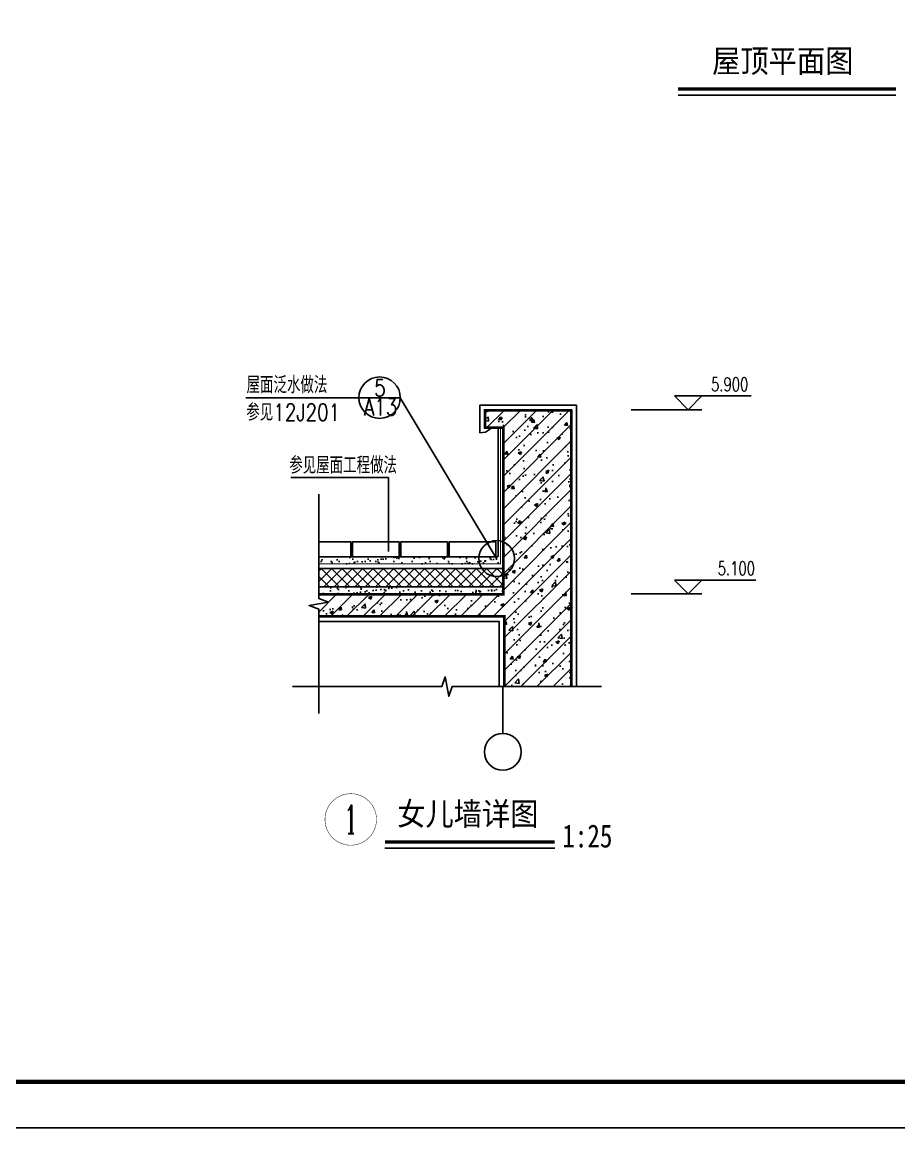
# Model space of a CAD drawing. Extents: x 5279878 to 5976284, y -275259 to -27697.
# Drawn here: x 5358558 to 5377612, y -212305 to -188279 of the extents above; entities that cross this region are included whole.
import ezdxf
from ezdxf.enums import TextEntityAlignment as Align

# ---------------------------------------------------------------- set-up
doc = ezdxf.new("R2010")
doc.units = 0
doc.header["$LTSCALE"] = 1000
doc.header["$MEASUREMENT"] = 0
doc.linetypes.add('DASH', pattern=[0.35, 0.25, -0.1])
doc.layers.get('0').update_dxf_attribs({"linetype": 'CONTINUOUS'})
for name, color, linetype in [('AXIS', 3, 'CONTINUOUS'), ('AXIS_TEXT', 7, 'CONTINUOUS'), ('DIM_ELEV', 3, 'CONTINUOUS'), ('DIM_IDEN', 3, 'CONTINUOUS'), ('DIM_SYMB', 3, 'CONTINUOUS'), ('DOTE', 252, 'CONTINUOUS'), ('PUB_DIM', 3, 'CONTINUOUS'), ('PUB_TEXT', 7, 'CONTINUOUS'), ('PUB_TITLE', 4, 'CONTINUOUS'), ('剖面', 233, 'CONTINUOUS'), ('图名', 15, 'CONTINUOUS'), ('填充', 251, 'CONTINUOUS'), ('大样', 13, 'CONTINUOUS'), ('文字', 11, 'CONTINUOUS')]:
    doc.layers.add(name, color=color, linetype=linetype)
doc.styles.add('_HZTXT', font='txt.shx', dxfattribs={"width": 0.8, "bigfont": 'HZTXT.shx'})
doc.styles.add('_TCH_DIM', font='SIMPLEX', dxfattribs={"bigfont": 'GBCBIG'})
doc.styles.add('_TCH_LABEL', font='COMPLEX', dxfattribs={"bigfont": 'GBCBIG'})
doc.styles.add('COMPLEX', font='COMPLEX')
doc.styles.add('宋体', font='', dxfattribs={"width": 0.7})
doc.styles.get('宋体').set_extended_font_data('SimSun')
pattern_1 = [(37.5, (5222193.38, -217287.17), (-8.00016, 244.70662), [0, -193.04, 0, -215.9, 0, -206.375]), (7.5, (5222193.38, -217287.17), (224.76164, 358.41255), [0, -104.14, 0, -173.99, 0, -66.675]), (327.5, (5222037.17, -217287.17), (395.4962, 0.7186), [0, -63.5, 0, -228.6, 0, -298.45]), (317.5, (5222037.17, -217287.17), (381.7782, 111.4647), [0, -31.75, 0, -149.86, 0, -171.45])]

# ---------------------------------------------------------------- blocks, each defined once
blk = doc.blocks.new('_AXISO')
blk.add_circle((0, 0), 0.5)
at = {"layer": 'AXIS_TEXT', "style": 'COMPLEX', "width": 1.041667}
blk.add_attdef('A', text='', height=0.56, dxfattribs=at).set_placement((-0.25, -0.28), (0.25, -0.28), align=Align.FIT)

msp = doc.modelspace()

# ---------------------------------------------------------------- hatches: boundary and pattern name
at = {"layer": '填充'}
h = msp.add_hatch(dxfattribs=at)
h.set_pattern_fill('钢筋混凝土', color=256, scale=100, style=0)
h.set_pattern_definition([(45, (5044242.85, -219569.7), (-176.7767, 176.7767), []), (50, (5044242.85, -219569.7), (717.2602, -62.7521), [75, -825]), (355, (5044242.85, -219569.7), (-138.7513, 752.1921), [60, -660]), (100.4514, (5044302.6, -219574.9), (578.5094, 689.4395), [63.7402, -701.1421]), (46.1842, (5044242.85, -219369.7), (1067.241, -165.519), [112.5, -1237.5]), (96.6356, (5044331.8, -219383.5), (934.6627, 974.118), [95.6103, -1051.713]), (351.1842, (5044242.9, -219369.7), (934.662, 974.1186), [90, -990]), (21, (5044342.85, -219419.7), (596.907, -402.6189), [75, -825]), (326, (5044342.85, -219419.7), (243.3153, 725.15), [60, -660]), (71.4514, (5044392.6, -219453.25), (840.2226, 322.5305), [63.7402, -701.1421]), (37.5, (5044242.85, -219569.7), (12.15986, 332.89385), [0, -652, 0, -670, 0, -662.5]), (7.5, (5044242.85, -219569.7), (263.06954, 394.4117), [0, -382, 0, -637, 0, -252.5]), (327.5, (5044019.85, -219569.7), (533.82244, -22.55487), [0, -250, 0, -780, 0, -1035]), (317.5, (5043919.85, -219569.7), (583.1862, 100.105), [0, -325, 0, -518, 0, -735])])
h.paths.add_polyline_path([(5370483.8, -196722.3), (5368623.8, -196722.3), (5368623.8, -197082.3), (5369023.8, -197082.3), (5369023.8, -200722.3), (5365003.9, -200722.3), (5365003.9, -200806.3), (5365213.9, -200882.7), (5364793.9, -200956.8), (5365003.9, -201031.3), (5365003.9, -201182.3), (5369043.8, -201182.3), (5369043.8, -202717.2), (5370483.8, -202717.2), (5370483.8, -201202.3)])
h = msp.add_hatch(dxfattribs=at)
h.set_pattern_fill('AR-SAND', color=256, scale=100, style=0)
h.set_pattern_definition(pattern_1)
h.paths.add_polyline_path([(5365003.9, -200051.2), (5368953.8, -200051.2), (5368953.8, -199901.2), (5365003.9, -199901.2)])
h = msp.add_hatch(dxfattribs=at)
h.set_pattern_fill('ANSI37', color=256, scale=100, style=0)
h.set_pattern_definition([(45, (5138757.45, -92392.91), (-112.2532, 112.2532), []), (135, (5138757.45, -92392.91), (-112.2532, -112.2532), [])])
h.paths.add_polyline_path([(5365003.9, -200152.3), (5365003.9, -200552.3), (5369003.8, -200552.3), (5369003.8, -200152.3)])
h = msp.add_hatch(dxfattribs=at)
h.set_pattern_fill('AR-SAND', color=256, scale=100, style=0)
h.set_pattern_definition(pattern_1)
h.paths.add_polyline_path([(5369003.8, -200702.3), (5369003.8, -200552.3), (5365003.9, -200552.3), (5365003.9, -200702.3)])

# ---------------------------------------------------------------- linework, layer by layer
at = {"layer": 'DIM_ELEV'}
for p, q in [((5373033.1, -196702.3), (5372733.1, -196402.3)), ((5372733.1, -196402.3), (5374402.7, -196402.3)), ((5373033.1, -196702.3), (5373333.1, -196402.3)), ((5371791.5, -196702.3), (5373333.1, -196702.3)), ((5373033.1, -200702.3), (5372733.1, -200402.3)), ((5372733.1, -200402.3), (5374502.5, -200402.3)), ((5373033.1, -200702.3), (5373333.1, -200402.3)), ((5371791.5, -200702.3), (5373333.1, -200702.3))]:
    msp.add_line(p, q, dxfattribs=at)
at = {"layer": 'DIM_IDEN', "const_width": 10}
msp.add_lwpolyline([(5366259.8, -205603.5, 1), (5365139.8, -205603.5, 1)], format="xyb", close=True, dxfattribs=at)
at = {"layer": 'DIM_SYMB'}
for points in [[(5365003.9, -198538.4), (5365003.9, -200806.3), (5365213.9, -200882.7), (5364793.9, -200956.8), (5365003.9, -201031.3), (5365003.9, -203299.2)], [(5364432.5, -202717.2), (5367677.8, -202717.2), (5367754.2, -202507.2), (5367828.3, -202927.2), (5367902.8, -202717.2), (5371148, -202717.2)]]:
    msp.add_lwpolyline(points, dxfattribs=at)
at = {"layer": 'DOTE'}
msp.add_line((5369003.8, -203736.1), (5369003.8, -202717.2), dxfattribs=at)
at = {"layer": 'PUB_TITLE', "color": 4}
msp.add_lwpolyline([(5315626.8, -212305.2), (5399726.8, -212305.2), (5399726.8, -152905.2), (5315626.8, -152905.2)], close=True, dxfattribs=at)
at = {"layer": 'PUB_TITLE', "color": 4, "const_width": 100}
msp.add_lwpolyline([(5318126.8, -211305.2), (5398726.8, -211305.2), (5398726.8, -153905.2), (5318126.8, -153905.2)], close=True, dxfattribs=at)
at = {"layer": '剖面'}
for p, q in [((5368503.8, -197206.1), (5368626.8, -197187.4)), ((5368626.8, -197187.4), (5368756.4, -197102.3)), ((5368903.8, -197102.3), (5368903.8, -199900.2)), ((5369003.8, -200152.3), (5365003.9, -200152.3)), ((5369003.8, -200552.3), (5365003.9, -200552.3))]:
    msp.add_line(p, q, dxfattribs=at)
at = {"layer": '剖面', "const_width": 40}
for points in [[(5365003.9, -200722.3), (5369023.8, -200722.3), (5369023.8, -197082.3), (5368623.8, -197082.3), (5368623.8, -196722.3), (5370483.8, -196722.3), (5370483.8, -201202.3), (5370483.8, -202717.2)], [(5369043.8, -202717.2), (5369043.8, -201182.3), (5365003.9, -201182.3)]]:
    msp.add_lwpolyline(points, dxfattribs=at)
at = {"layer": '剖面'}
for points in [[(5365003.9, -200702.3), (5369003.8, -200702.3), (5369003.8, -197102.3), (5368603.8, -197102.3), (5368603.8, -196702.3), (5370503.8, -196702.3), (5370503.8, -201202.3), (5370503.8, -201202.3), (5370503.8, -202717.2)], [(5368503.8, -197206.1), (5368503.8, -196602.3), (5370603.8, -196602.3), (5370603.8, -201202.3), (5370603.8, -202717.2)], [(5369023.8, -202717.2), (5369023.8, -201202.3), (5365003.9, -201202.3)], [(5368923.8, -202717.2), (5368923.8, -201302.3), (5365003.9, -201302.3)]]:
    msp.add_lwpolyline(points, dxfattribs=at)
at = {"layer": '剖面', "linetype": 'DASH', "const_width": 20}
msp.add_lwpolyline([(5368968.2, -197082.3), (5368953.8, -197102.3), (5368953.8, -200051.2), (5365003.9, -200051.2)], dxfattribs=at)
at = {"layer": '图名'}
for p, q in [((5372814.4, -189867.6), (5377547.1, -189867.6)), ((5366442.8, -206226.1), (5370134.1, -206226.1))]:
    msp.add_line(p, q, dxfattribs=at)
at = {"layer": '图名', "const_width": 70}
for points in [[(5372814.4, -189734.4), (5377547.1, -189734.4)], [(5366442.8, -206093), (5370134.1, -206093)]]:
    msp.add_lwpolyline(points, dxfattribs=at)
at = {"layer": '填充'}
msp.add_line((5368900, -199900.2), (5365003.9, -199900.2), dxfattribs=at)
msp.add_lwpolyline([(5365003.5, -199900.2), (5365702.3, -199900.2), (5365702.3, -199574.2), (5365003.5, -199574.2)], dxfattribs=at)
for points in [[(5366752.6, -199574.2), (5365735.7, -199574.2), (5365735.7, -199900.2), (5366752.6, -199900.2)], [(5367803, -199574.2), (5366786, -199574.2), (5366786, -199900.2), (5367803, -199900.2)], [(5368853.4, -199574.2), (5367836.4, -199574.2), (5367836.4, -199900.2), (5368853.4, -199900.2)]]:
    msp.add_lwpolyline(points, close=True, dxfattribs=at)
at = {"layer": '大样'}
for p, q in [((5369003.8, -200152.3), (5365003.9, -200152.3)), ((5369003.8, -200552.3), (5365003.9, -200552.3))]:
    msp.add_line(p, q, dxfattribs=at)
at = {"layer": '文字'}
for p, q in [((5366776.9, -196441.8, 14129283.1), (5363421.9, -196441.8, 14129283.1)), ((5368871, -199934.2, -126584.8), (5366776.9, -196441.8, 14129283.1)), ((5364396.5, -198175), (5366522.9, -198175)), ((5366522.9, -198175), (5366522.9, -199780))]:
    msp.add_line(p, q, dxfattribs=at)
for centre, radius in [((5366326.9, -196438.7, 14129283.1), 450), ((5368871, -199934.2, -126584.8), 389)]:
    msp.add_circle(centre, radius, dxfattribs=at)

# ---------------------------------------------------------------- block references
at = {"layer": 'AXIS', "xscale": -800, "yscale": 800, "zscale": 800}
msp.add_blockref('_AXISO', (5369003.8, -204136.1), dxfattribs=at)

# ---------------------------------------------------------------- texts
at = {"layer": 'PUB_DIM', "style": '_HZTXT', "width": 0.8}
for s, height, p in [('屋面泛水做法', 365.69, (5364314, -196161.4, 9377327.1)), ('5', 365.7, (5366335.2, -196224.7, 14129283.1)), ('A13', 365.69, (5366348.7, -196640.8, 14129283.1)), ('参见12J201', 365.69, (5364450.5, -196756.6, 9377327.1)), ('参见屋面工程做法', 365.69, (5365534, -197907.8, -9503912))]:
    msp.add_text(s, height=height, dxfattribs=at).set_placement(p, align=Align.MIDDLE_CENTER)
at = {"layer": 'PUB_TEXT', "style": '_TCH_DIM', "width": 0.705882}
for s, p in [('5.900', (5373529.7, -196297.3)), ('5.100', (5373674.5, -200297.3))]:
    msp.add_text(s, height=297.5, dxfattribs=at).set_placement(p)
at = {"layer": 'PUB_TEXT', "style": '_TCH_LABEL'}
msp.add_text('1', height=617.7, dxfattribs=at).set_placement((5365567.5, -205912.4), (5365832.2, -205912.4), align=Align.FIT)
at = {"layer": '图名', "style": '宋体'}
for s, width, p in [('屋顶平面图', 0.9, (5373554.1, -189373.6)), ('女儿墙详图', 0.9, (5366710.1, -205732.2)), ('1:25', 0.8, (5370297.9, -206213))]:
    msp.add_text(s, height=500, dxfattribs=dict(at, width=width)).set_placement(p)

doc.saveas('drawing.dxf')
